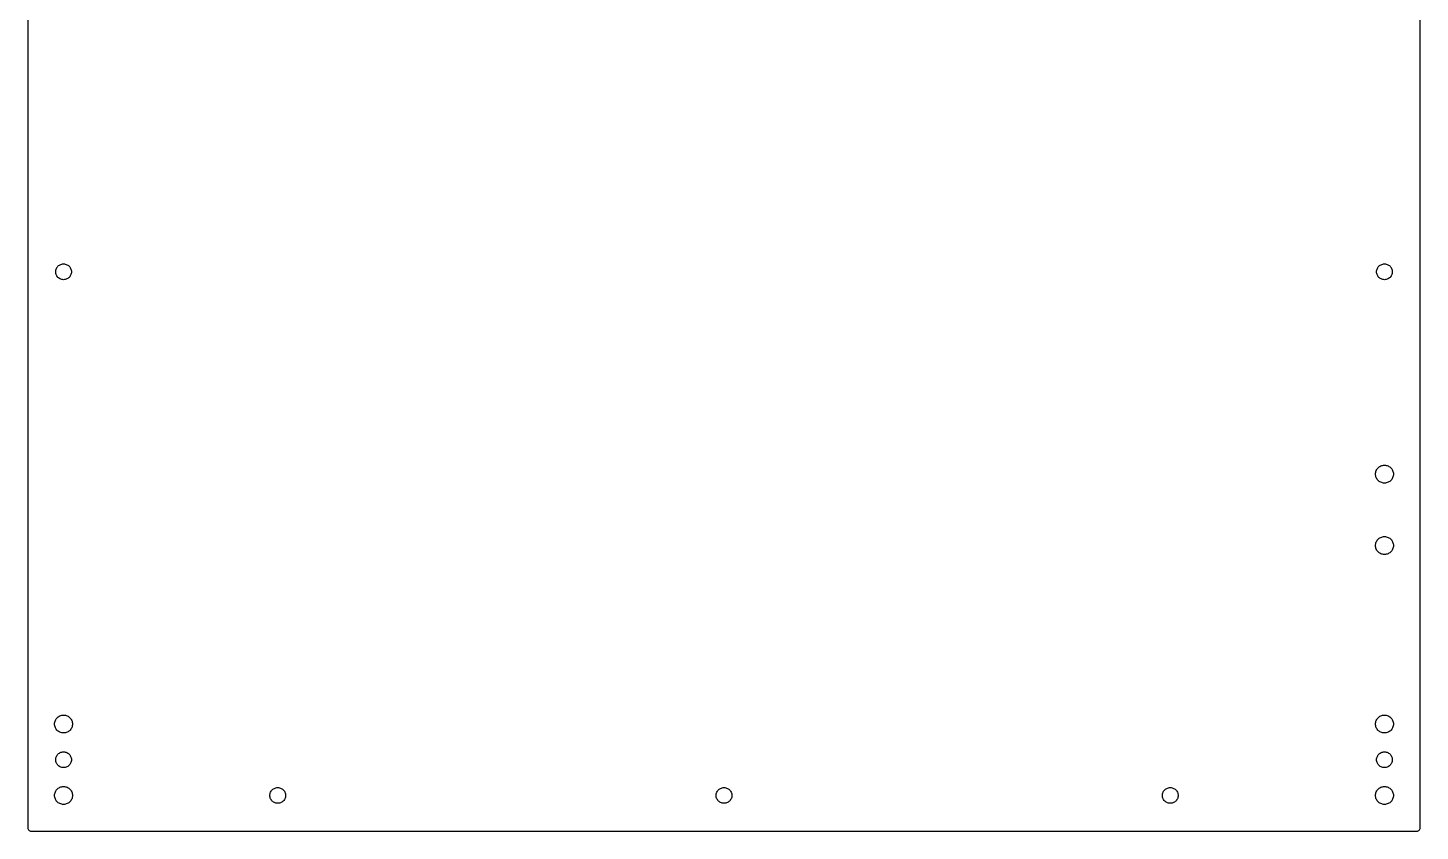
# Model space of a CAD drawing. Header units: metres. Extents: x -195 to 195, y -225 to 225.
# Drawn here: x -195 to 195, y -225 to 0 of the extents above; entities that cross this region are included whole.
import ezdxf

# ---------------------------------------------------------------- set-up
doc = ezdxf.new("R2010")
doc.units = ezdxf.units.M

msp = doc.modelspace()

# ---------------------------------------------------------------- linework, layer by layer
for p, q in [((-195, 224), (-195, -224)), ((195, -224), (195, 224)), ((-185.956, -66.3481), (-185.728, -66.2535)), ((-185.728, -66.2535), (-185.49, -66.1851)), ((-185.49, -66.1851), (-185.247, -66.1437)), ((-185.247, -66.1437), (-185, -66.1299)), ((-185, -66.1299), (-184.753, -66.1437)), ((-184.753, -66.1437), (-184.51, -66.1851)), ((-184.51, -66.1851), (-184.272, -66.2535)), ((-184.272, -66.2535), (-184.044, -66.3481)), ((184.044, -66.3481), (184.272, -66.2535)), ((184.272, -66.2535), (184.51, -66.1851)), ((184.51, -66.1851), (184.753, -66.1437)), ((184.753, -66.1437), (185, -66.1299)), ((185, -66.1299), (185.247, -66.1437)), ((185.247, -66.1437), (185.49, -66.1851)), ((185.49, -66.1851), (185.728, -66.2535)), ((185.728, -66.2535), (185.956, -66.3481)), ((-187.203, -68.3333), (-187.19, -68.0866)), ((-187.19, -68.58), (-187.203, -68.3333)), ((-187.19, -68.0866), (-187.148, -67.843)), ((-187.148, -68.8237), (-187.19, -68.58)), ((-187.148, -67.843), (-187.08, -67.6056)), ((-187.08, -69.0611), (-187.148, -68.8237)), ((-187.08, -67.6056), (-186.985, -67.3773)), ((-186.985, -69.2894), (-187.08, -69.0611)), ((-186.985, -67.3773), (-186.866, -67.161)), ((-186.866, -69.5057), (-186.985, -69.2894)), ((-186.866, -67.161), (-186.723, -66.9595)), ((-186.723, -69.7072), (-186.866, -69.5057)), ((-186.723, -66.9595), (-186.558, -66.7753)), ((-186.558, -69.8914), (-186.723, -69.7072)), ((-186.558, -66.7753), (-186.374, -66.6106)), ((-186.374, -70.0561), (-186.558, -69.8914)), ((-186.374, -66.6106), (-186.172, -66.4676)), ((-186.172, -70.1991), (-186.374, -70.0561)), ((-186.172, -66.4676), (-185.956, -66.3481)), ((-185.956, -70.3186), (-186.172, -70.1991)), ((-184.044, -66.3481), (-183.828, -66.4676)), ((-183.828, -70.1991), (-184.044, -70.3186)), ((-183.828, -66.4676), (-183.626, -66.6106)), ((-183.626, -70.0561), (-183.828, -70.1991)), ((-183.626, -66.6106), (-183.442, -66.7753)), ((-183.442, -69.8914), (-183.626, -70.0561)), ((-183.442, -66.7753), (-183.277, -66.9595)), ((-183.277, -69.7072), (-183.442, -69.8914)), ((-183.277, -66.9595), (-183.134, -67.161)), ((-183.134, -69.5057), (-183.277, -69.7072)), ((-183.134, -67.161), (-183.015, -67.3773)), ((-183.015, -69.2894), (-183.134, -69.5057)), ((-183.015, -67.3773), (-182.92, -67.6056)), ((-182.92, -69.0611), (-183.015, -69.2894)), ((-182.92, -67.6056), (-182.852, -67.843)), ((-182.852, -68.8237), (-182.92, -69.0611)), ((-182.852, -67.843), (-182.81, -68.0866)), ((-182.81, -68.58), (-182.852, -68.8237)), ((-182.81, -68.0866), (-182.797, -68.3333)), ((-182.797, -68.3333), (-182.81, -68.58)), ((182.797, -68.3333), (182.81, -68.0866)), ((182.81, -68.58), (182.797, -68.3333)), ((182.81, -68.0866), (182.852, -67.843)), ((182.852, -68.8237), (182.81, -68.58)), ((182.852, -67.843), (182.92, -67.6056)), ((182.92, -69.0611), (182.852, -68.8237)), ((182.92, -67.6056), (183.015, -67.3773)), ((183.015, -69.2894), (182.92, -69.0611)), ((183.015, -67.3773), (183.134, -67.161)), ((183.134, -69.5057), (183.015, -69.2894)), ((183.134, -67.161), (183.277, -66.9595)), ((183.277, -69.7072), (183.134, -69.5057)), ((183.277, -66.9595), (183.442, -66.7753)), ((183.442, -69.8914), (183.277, -69.7072)), ((183.442, -66.7753), (183.626, -66.6106)), ((183.626, -70.0561), (183.442, -69.8914)), ((183.626, -66.6106), (183.828, -66.4676)), ((183.828, -70.1991), (183.626, -70.0561)), ((183.828, -66.4676), (184.044, -66.3481)), ((184.044, -70.3186), (183.828, -70.1991)), ((185.956, -66.3481), (186.172, -66.4676)), ((186.172, -70.1991), (185.956, -70.3186)), ((186.172, -66.4676), (186.374, -66.6106)), ((186.374, -70.0561), (186.172, -70.1991)), ((186.374, -66.6106), (186.558, -66.7753)), ((186.558, -69.8914), (186.374, -70.0561)), ((186.558, -66.7753), (186.723, -66.9595)), ((186.723, -69.7072), (186.558, -69.8914)), ((186.723, -66.9595), (186.866, -67.161)), ((186.866, -69.5057), (186.723, -69.7072)), ((186.866, -67.161), (186.985, -67.3773)), ((186.985, -69.2894), (186.866, -69.5057)), ((186.985, -67.3773), (187.08, -67.6056)), ((187.08, -69.0611), (186.985, -69.2894)), ((187.08, -67.6056), (187.148, -67.843)), ((187.148, -68.8237), (187.08, -69.0611)), ((187.148, -67.843), (187.19, -68.0866)), ((187.19, -68.58), (187.148, -68.8237)), ((187.19, -68.0866), (187.203, -68.3333)), ((187.203, -68.3333), (187.19, -68.58)), ((-185.728, -70.4132), (-185.956, -70.3186)), ((-185.49, -70.4816), (-185.728, -70.4132)), ((-185.247, -70.5229), (-185.49, -70.4816)), ((-185, -70.5368), (-185.247, -70.5229)), ((-184.753, -70.5229), (-185, -70.5368)), ((-184.51, -70.4816), (-184.753, -70.5229)), ((-184.272, -70.4132), (-184.51, -70.4816)), ((-184.044, -70.3186), (-184.272, -70.4132)), ((184.272, -70.4132), (184.044, -70.3186)), ((184.51, -70.4816), (184.272, -70.4132)), ((184.753, -70.5229), (184.51, -70.4816)), ((185, -70.5368), (184.753, -70.5229)), ((185.247, -70.5229), (185, -70.5368)), ((185.49, -70.4816), (185.247, -70.5229)), ((185.728, -70.4132), (185.49, -70.4816)), ((185.956, -70.3186), (185.728, -70.4132)), ((182.497, -125), (182.51, -124.738)), ((182.51, -124.738), (182.551, -124.48)), ((182.551, -124.48), (182.619, -124.226)), ((182.619, -124.226), (182.713, -123.982)), ((182.713, -123.982), (182.832, -123.748)), ((182.832, -123.748), (182.975, -123.529)), ((182.975, -123.529), (183.14, -123.325)), ((183.14, -123.325), (183.325, -123.14)), ((183.325, -123.14), (183.529, -122.975)), ((183.529, -122.975), (183.748, -122.832)), ((183.748, -122.832), (183.982, -122.713)), ((183.982, -122.713), (184.226, -122.619)), ((184.226, -122.619), (184.48, -122.551)), ((184.48, -122.551), (184.738, -122.51)), ((184.738, -122.51), (185, -122.497)), ((185, -122.497), (185.262, -122.51)), ((185.262, -122.51), (185.52, -122.551)), ((185.52, -122.551), (185.774, -122.619)), ((185.774, -122.619), (186.018, -122.713)), ((186.018, -122.713), (186.252, -122.832)), ((186.252, -122.832), (186.471, -122.975)), ((186.471, -122.975), (186.675, -123.14)), ((186.675, -123.14), (186.86, -123.325)), ((186.86, -123.325), (187.025, -123.529)), ((187.025, -123.529), (187.168, -123.748)), ((187.168, -123.748), (187.287, -123.982)), ((187.287, -123.982), (187.381, -124.226)), ((187.381, -124.226), (187.449, -124.48)), ((187.449, -124.48), (187.49, -124.738)), ((187.49, -124.738), (187.503, -125)), ((182.51, -125.262), (182.497, -125)), ((182.551, -125.52), (182.51, -125.262)), ((182.619, -125.774), (182.551, -125.52)), ((182.713, -126.018), (182.619, -125.774)), ((182.832, -126.252), (182.713, -126.018)), ((182.975, -126.471), (182.832, -126.252)), ((183.14, -126.675), (182.975, -126.471)), ((183.325, -126.86), (183.14, -126.675)), ((183.529, -127.025), (183.325, -126.86)), ((183.748, -127.168), (183.529, -127.025)), ((183.982, -127.287), (183.748, -127.168)), ((184.226, -127.381), (183.982, -127.287)), ((184.48, -127.449), (184.226, -127.381)), ((184.738, -127.49), (184.48, -127.449)), ((185, -127.503), (184.738, -127.49)), ((185.262, -127.49), (185, -127.503)), ((185.52, -127.449), (185.262, -127.49)), ((185.774, -127.381), (185.52, -127.449)), ((186.018, -127.287), (185.774, -127.381)), ((186.252, -127.168), (186.018, -127.287)), ((186.471, -127.025), (186.252, -127.168)), ((186.675, -126.86), (186.471, -127.025)), ((186.86, -126.675), (186.675, -126.86)), ((187.025, -126.471), (186.86, -126.675)), ((187.168, -126.252), (187.025, -126.471)), ((187.287, -126.018), (187.168, -126.252)), ((187.381, -125.774), (187.287, -126.018)), ((187.449, -125.52), (187.381, -125.774)), ((187.49, -125.262), (187.449, -125.52)), ((187.503, -125), (187.49, -125.262)), ((182.551, -144.48), (182.619, -144.226)), ((182.619, -144.226), (182.713, -143.982)), ((182.713, -143.982), (182.832, -143.748)), ((182.832, -143.748), (182.975, -143.529)), ((182.975, -143.529), (183.14, -143.325)), ((183.14, -143.325), (183.325, -143.14)), ((183.325, -143.14), (183.529, -142.975)), ((183.529, -142.975), (183.748, -142.832)), ((183.748, -142.832), (183.982, -142.713)), ((183.982, -142.713), (184.226, -142.619)), ((184.226, -142.619), (184.48, -142.551)), ((184.48, -142.551), (184.738, -142.51)), ((184.738, -142.51), (185, -142.497)), ((185, -142.497), (185.262, -142.51)), ((185.262, -142.51), (185.52, -142.551)), ((185.52, -142.551), (185.774, -142.619)), ((185.774, -142.619), (186.018, -142.713)), ((186.018, -142.713), (186.252, -142.832)), ((186.252, -142.832), (186.471, -142.975)), ((186.471, -142.975), (186.675, -143.14)), ((186.675, -143.14), (186.86, -143.325)), ((186.86, -143.325), (187.025, -143.529)), ((187.025, -143.529), (187.168, -143.748)), ((187.168, -143.748), (187.287, -143.982)), ((187.287, -143.982), (187.381, -144.226)), ((187.381, -144.226), (187.449, -144.48)), ((182.497, -145), (182.51, -144.738)), ((182.51, -145.262), (182.497, -145)), ((182.51, -144.738), (182.551, -144.48)), ((182.551, -145.52), (182.51, -145.262)), ((182.619, -145.774), (182.551, -145.52)), ((182.713, -146.018), (182.619, -145.774)), ((182.832, -146.252), (182.713, -146.018)), ((182.975, -146.471), (182.832, -146.252)), ((183.14, -146.675), (182.975, -146.471)), ((183.325, -146.86), (183.14, -146.675)), ((183.529, -147.025), (183.325, -146.86)), ((183.748, -147.168), (183.529, -147.025)), ((183.982, -147.287), (183.748, -147.168)), ((184.226, -147.381), (183.982, -147.287)), ((184.48, -147.449), (184.226, -147.381)), ((184.738, -147.49), (184.48, -147.449)), ((185, -147.503), (184.738, -147.49)), ((185.262, -147.49), (185, -147.503)), ((185.52, -147.449), (185.262, -147.49)), ((185.774, -147.381), (185.52, -147.449)), ((186.018, -147.287), (185.774, -147.381)), ((186.252, -147.168), (186.018, -147.287)), ((186.471, -147.025), (186.252, -147.168)), ((186.675, -146.86), (186.471, -147.025)), ((186.86, -146.675), (186.675, -146.86)), ((187.025, -146.471), (186.86, -146.675)), ((187.168, -146.252), (187.025, -146.471)), ((187.287, -146.018), (187.168, -146.252)), ((187.381, -145.774), (187.287, -146.018)), ((187.449, -145.52), (187.381, -145.774)), ((187.449, -144.48), (187.49, -144.738)), ((187.49, -145.262), (187.449, -145.52)), ((187.49, -144.738), (187.503, -145)), ((187.503, -145), (187.49, -145.262)), ((-187.503, -195), (-187.49, -194.738)), ((-187.49, -195.262), (-187.503, -195)), ((-187.49, -194.738), (-187.449, -194.48)), ((-187.449, -194.48), (-187.381, -194.226)), ((-187.381, -194.226), (-187.287, -193.982)), ((-187.287, -193.982), (-187.168, -193.748)), ((-187.168, -193.748), (-187.025, -193.529)), ((-187.025, -193.529), (-186.86, -193.325)), ((-186.86, -193.325), (-186.675, -193.14)), ((-186.675, -193.14), (-186.471, -192.975)), ((-186.471, -192.975), (-186.252, -192.832)), ((-186.252, -192.832), (-186.018, -192.713)), ((-186.018, -192.713), (-185.774, -192.619)), ((-185.774, -192.619), (-185.52, -192.551)), ((-185.52, -192.551), (-185.262, -192.51)), ((-185.262, -192.51), (-185, -192.497)), ((-185, -192.497), (-184.738, -192.51)), ((-184.738, -192.51), (-184.48, -192.551)), ((-184.48, -192.551), (-184.226, -192.619)), ((-184.226, -192.619), (-183.982, -192.713)), ((-183.982, -192.713), (-183.748, -192.832)), ((-183.748, -192.832), (-183.529, -192.975)), ((-183.529, -192.975), (-183.325, -193.14)), ((-183.325, -193.14), (-183.14, -193.325)), ((-183.14, -193.325), (-182.975, -193.529)), ((-182.975, -193.529), (-182.832, -193.748)), ((-182.832, -193.748), (-182.713, -193.982)), ((-182.713, -193.982), (-182.619, -194.226)), ((-182.619, -194.226), (-182.551, -194.48)), ((-182.551, -194.48), (-182.51, -194.738)), ((-182.51, -194.738), (-182.497, -195)), ((-182.497, -195), (-182.51, -195.262)), ((182.497, -195), (182.51, -194.738)), ((182.51, -195.262), (182.497, -195)), ((182.51, -194.738), (182.551, -194.48)), ((182.551, -194.48), (182.619, -194.226)), ((182.619, -194.226), (182.713, -193.982)), ((182.713, -193.982), (182.832, -193.748)), ((182.832, -193.748), (182.975, -193.529)), ((182.975, -193.529), (183.14, -193.325)), ((183.14, -193.325), (183.325, -193.14)), ((183.325, -193.14), (183.529, -192.975)), ((183.529, -192.975), (183.748, -192.832)), ((183.748, -192.832), (183.982, -192.713)), ((183.982, -192.713), (184.226, -192.619)), ((184.226, -192.619), (184.48, -192.551)), ((184.48, -192.551), (184.738, -192.51)), ((184.738, -192.51), (185, -192.497)), ((185, -192.497), (185.262, -192.51)), ((185.262, -192.51), (185.52, -192.551)), ((185.52, -192.551), (185.774, -192.619)), ((185.774, -192.619), (186.018, -192.713)), ((186.018, -192.713), (186.252, -192.832)), ((186.252, -192.832), (186.471, -192.975)), ((186.471, -192.975), (186.675, -193.14)), ((186.675, -193.14), (186.86, -193.325)), ((186.86, -193.325), (187.025, -193.529)), ((187.025, -193.529), (187.168, -193.748)), ((187.168, -193.748), (187.287, -193.982)), ((187.287, -193.982), (187.381, -194.226)), ((187.381, -194.226), (187.449, -194.48)), ((187.449, -194.48), (187.49, -194.738)), ((187.49, -194.738), (187.503, -195)), ((187.503, -195), (187.49, -195.262)), ((-187.449, -195.52), (-187.49, -195.262)), ((-187.381, -195.774), (-187.449, -195.52)), ((-187.287, -196.018), (-187.381, -195.774)), ((-187.168, -196.252), (-187.287, -196.018)), ((-187.025, -196.471), (-187.168, -196.252)), ((-186.86, -196.675), (-187.025, -196.471)), ((-186.675, -196.86), (-186.86, -196.675)), ((-186.471, -197.025), (-186.675, -196.86)), ((-186.252, -197.168), (-186.471, -197.025)), ((-186.018, -197.287), (-186.252, -197.168)), ((-185.774, -197.381), (-186.018, -197.287)), ((-185.52, -197.449), (-185.774, -197.381)), ((-185.262, -197.49), (-185.52, -197.449)), ((-185, -197.503), (-185.262, -197.49)), ((-184.738, -197.49), (-185, -197.503)), ((-184.48, -197.449), (-184.738, -197.49)), ((-184.226, -197.381), (-184.48, -197.449)), ((-183.982, -197.287), (-184.226, -197.381)), ((-183.748, -197.168), (-183.982, -197.287)), ((-183.529, -197.025), (-183.748, -197.168)), ((-183.325, -196.86), (-183.529, -197.025)), ((-183.14, -196.675), (-183.325, -196.86)), ((-182.975, -196.471), (-183.14, -196.675)), ((-182.832, -196.252), (-182.975, -196.471)), ((-182.713, -196.018), (-182.832, -196.252)), ((-182.619, -195.774), (-182.713, -196.018)), ((-182.551, -195.52), (-182.619, -195.774)), ((-182.51, -195.262), (-182.551, -195.52)), ((182.551, -195.52), (182.51, -195.262)), ((182.619, -195.774), (182.551, -195.52)), ((182.713, -196.018), (182.619, -195.774)), ((182.832, -196.252), (182.713, -196.018)), ((182.975, -196.471), (182.832, -196.252)), ((183.14, -196.675), (182.975, -196.471)), ((183.325, -196.86), (183.14, -196.675)), ((183.529, -197.025), (183.325, -196.86)), ((183.748, -197.168), (183.529, -197.025)), ((183.982, -197.287), (183.748, -197.168)), ((184.226, -197.381), (183.982, -197.287)), ((184.48, -197.449), (184.226, -197.381)), ((184.738, -197.49), (184.48, -197.449)), ((185, -197.503), (184.738, -197.49)), ((185.262, -197.49), (185, -197.503)), ((185.52, -197.449), (185.262, -197.49)), ((185.774, -197.381), (185.52, -197.449)), ((186.018, -197.287), (185.774, -197.381)), ((186.252, -197.168), (186.018, -197.287)), ((186.471, -197.025), (186.252, -197.168)), ((186.675, -196.86), (186.471, -197.025)), ((186.86, -196.675), (186.675, -196.86)), ((187.025, -196.471), (186.86, -196.675)), ((187.168, -196.252), (187.025, -196.471)), ((187.287, -196.018), (187.168, -196.252)), ((187.381, -195.774), (187.287, -196.018)), ((187.449, -195.52), (187.381, -195.774)), ((187.49, -195.262), (187.449, -195.52)), ((-185.247, -202.81), (-185, -202.797)), ((-185, -202.797), (-184.753, -202.81)), ((184.753, -202.81), (185, -202.797)), ((185, -202.797), (185.247, -202.81)), ((-187.203, -205), (-187.19, -204.753)), ((-187.19, -205.247), (-187.203, -205)), ((-187.19, -204.753), (-187.148, -204.51)), ((-187.148, -205.49), (-187.19, -205.247)), ((-187.148, -204.51), (-187.08, -204.272)), ((-187.08, -205.728), (-187.148, -205.49)), ((-187.08, -204.272), (-186.985, -204.044)), ((-186.985, -205.956), (-187.08, -205.728)), ((-186.985, -204.044), (-186.866, -203.828)), ((-186.866, -206.172), (-186.985, -205.956)), ((-186.866, -203.828), (-186.723, -203.626)), ((-186.723, -206.374), (-186.866, -206.172)), ((-186.723, -203.626), (-186.558, -203.442)), ((-186.558, -206.558), (-186.723, -206.374)), ((-186.558, -203.442), (-186.374, -203.277)), ((-186.374, -206.723), (-186.558, -206.558)), ((-186.374, -203.277), (-186.172, -203.134)), ((-186.172, -203.134), (-185.956, -203.015)), ((-185.956, -203.015), (-185.728, -202.92)), ((-185.728, -202.92), (-185.49, -202.852)), ((-185.49, -202.852), (-185.247, -202.81)), ((-184.753, -202.81), (-184.51, -202.852)), ((-184.51, -202.852), (-184.272, -202.92)), ((-184.272, -202.92), (-184.044, -203.015)), ((-184.044, -203.015), (-183.828, -203.134)), ((-183.828, -203.134), (-183.626, -203.277)), ((-183.626, -203.277), (-183.442, -203.442)), ((-183.442, -206.558), (-183.626, -206.723)), ((-183.442, -203.442), (-183.277, -203.626)), ((-183.277, -206.374), (-183.442, -206.558)), ((-183.277, -203.626), (-183.134, -203.828)), ((-183.134, -206.172), (-183.277, -206.374)), ((-183.134, -203.828), (-183.015, -204.044)), ((-183.015, -205.956), (-183.134, -206.172)), ((-183.015, -204.044), (-182.92, -204.272)), ((-182.92, -205.728), (-183.015, -205.956)), ((-182.92, -204.272), (-182.852, -204.51)), ((-182.852, -205.49), (-182.92, -205.728)), ((-182.852, -204.51), (-182.81, -204.753)), ((-182.81, -205.247), (-182.852, -205.49)), ((-182.81, -204.753), (-182.797, -205)), ((-182.797, -205), (-182.81, -205.247)), ((182.797, -205), (182.81, -204.753)), ((182.81, -205.247), (182.797, -205)), ((182.81, -204.753), (182.852, -204.51)), ((182.852, -205.49), (182.81, -205.247)), ((182.852, -204.51), (182.92, -204.272)), ((182.92, -205.728), (182.852, -205.49)), ((182.92, -204.272), (183.015, -204.044)), ((183.015, -205.956), (182.92, -205.728)), ((183.015, -204.044), (183.134, -203.828)), ((183.134, -206.172), (183.015, -205.956)), ((183.134, -203.828), (183.277, -203.626)), ((183.277, -206.374), (183.134, -206.172)), ((183.277, -203.626), (183.442, -203.442)), ((183.442, -206.558), (183.277, -206.374)), ((183.442, -203.442), (183.626, -203.277)), ((183.626, -206.723), (183.442, -206.558)), ((183.626, -203.277), (183.828, -203.134)), ((183.828, -203.134), (184.044, -203.015)), ((184.044, -203.015), (184.272, -202.92)), ((184.272, -202.92), (184.51, -202.852)), ((184.51, -202.852), (184.753, -202.81)), ((185.247, -202.81), (185.49, -202.852)), ((185.49, -202.852), (185.728, -202.92)), ((185.728, -202.92), (185.956, -203.015)), ((185.956, -203.015), (186.172, -203.134)), ((186.172, -203.134), (186.374, -203.277)), ((186.374, -203.277), (186.558, -203.442)), ((186.558, -206.558), (186.374, -206.723)), ((186.558, -203.442), (186.723, -203.626)), ((186.723, -206.374), (186.558, -206.558)), ((186.723, -203.626), (186.866, -203.828)), ((186.866, -206.172), (186.723, -206.374)), ((186.866, -203.828), (186.985, -204.044)), ((186.985, -205.956), (186.866, -206.172)), ((186.985, -204.044), (187.08, -204.272)), ((187.08, -205.728), (186.985, -205.956)), ((187.08, -204.272), (187.148, -204.51)), ((187.148, -205.49), (187.08, -205.728)), ((187.148, -204.51), (187.19, -204.753)), ((187.19, -205.247), (187.148, -205.49)), ((187.19, -204.753), (187.203, -205)), ((187.203, -205), (187.19, -205.247)), ((-186.172, -206.866), (-186.374, -206.723)), ((-185.956, -206.985), (-186.172, -206.866)), ((-185.728, -207.08), (-185.956, -206.985)), ((-185.49, -207.148), (-185.728, -207.08)), ((-185.247, -207.19), (-185.49, -207.148)), ((-185, -207.203), (-185.247, -207.19)), ((-184.753, -207.19), (-185, -207.203)), ((-184.51, -207.148), (-184.753, -207.19)), ((-184.272, -207.08), (-184.51, -207.148)), ((-184.044, -206.985), (-184.272, -207.08)), ((-183.828, -206.866), (-184.044, -206.985)), ((-183.626, -206.723), (-183.828, -206.866)), ((183.828, -206.866), (183.626, -206.723)), ((184.044, -206.985), (183.828, -206.866)), ((184.272, -207.08), (184.044, -206.985)), ((184.51, -207.148), (184.272, -207.08)), ((184.753, -207.19), (184.51, -207.148)), ((185, -207.203), (184.753, -207.19)), ((185.247, -207.19), (185, -207.203)), ((185.49, -207.148), (185.247, -207.19)), ((185.728, -207.08), (185.49, -207.148)), ((185.956, -206.985), (185.728, -207.08)), ((186.172, -206.866), (185.956, -206.985)), ((186.374, -206.723), (186.172, -206.866)), ((-187.49, -214.738), (-187.449, -214.48)), ((-187.449, -214.48), (-187.381, -214.226)), ((-187.381, -214.226), (-187.287, -213.982)), ((-187.287, -213.982), (-187.168, -213.748)), ((-187.168, -213.748), (-187.025, -213.529)), ((-187.025, -213.529), (-186.86, -213.325)), ((-186.86, -213.325), (-186.675, -213.14)), ((-186.675, -213.14), (-186.471, -212.975)), ((-186.471, -212.975), (-186.252, -212.832)), ((-186.252, -212.832), (-186.018, -212.713)), ((-186.018, -212.713), (-185.774, -212.619)), ((-185.774, -212.619), (-185.52, -212.551)), ((-185.52, -212.551), (-185.262, -212.51)), ((-185.262, -212.51), (-185, -212.497)), ((-185, -212.497), (-184.738, -212.51)), ((-184.738, -212.51), (-184.48, -212.551)), ((-184.48, -212.551), (-184.226, -212.619)), ((-184.226, -212.619), (-183.982, -212.713)), ((-183.982, -212.713), (-183.748, -212.832)), ((-183.748, -212.832), (-183.529, -212.975)), ((-183.529, -212.975), (-183.325, -213.14)), ((-183.325, -213.14), (-183.14, -213.325)), ((-183.14, -213.325), (-182.975, -213.529)), ((-182.975, -213.529), (-182.832, -213.748)), ((-182.832, -213.748), (-182.713, -213.982)), ((-182.713, -213.982), (-182.619, -214.226)), ((-182.619, -214.226), (-182.551, -214.48)), ((-182.551, -214.48), (-182.51, -214.738)), ((-127.148, -214.51), (-127.08, -214.272)), ((-127.08, -214.272), (-126.985, -214.044)), ((-126.985, -214.044), (-126.866, -213.828)), ((-126.866, -213.828), (-126.723, -213.626)), ((-126.723, -213.626), (-126.558, -213.442)), ((-126.558, -213.442), (-126.374, -213.277)), ((-126.374, -213.277), (-126.172, -213.134)), ((-126.172, -213.134), (-125.956, -213.015)), ((-125.956, -213.015), (-125.728, -212.92)), ((-125.728, -212.92), (-125.49, -212.852)), ((-125.49, -212.852), (-125.247, -212.81)), ((-125.247, -212.81), (-125, -212.797)), ((-125, -212.797), (-124.753, -212.81)), ((-124.753, -212.81), (-124.51, -212.852)), ((-124.51, -212.852), (-124.272, -212.92)), ((-124.272, -212.92), (-124.044, -213.015)), ((-124.044, -213.015), (-123.828, -213.134)), ((-123.828, -213.134), (-123.626, -213.277)), ((-123.626, -213.277), (-123.442, -213.442)), ((-123.442, -213.442), (-123.277, -213.626)), ((-123.277, -213.626), (-123.134, -213.828)), ((-123.134, -213.828), (-123.015, -214.044)), ((-123.015, -214.044), (-122.92, -214.272)), ((-122.92, -214.272), (-122.852, -214.51)), ((-2.14822, -214.51), (-2.07982, -214.272)), ((-2.07982, -214.272), (-1.98526, -214.044)), ((-1.98526, -214.044), (-1.86574, -213.828)), ((-1.86574, -213.828), (-1.72275, -213.626)), ((-1.72275, -213.626), (-1.55809, -213.442)), ((-1.55809, -213.442), (-1.37384, -213.277)), ((-1.37384, -213.277), (-1.17232, -213.134)), ((-1.17232, -213.134), (-0.95605, -213.015)), ((-0.95605, -213.015), (-0.72777, -212.92)), ((-0.72777, -212.92), (-0.49033, -212.852)), ((-0.49033, -212.852), (-0.24672, -212.81)), ((-0.24672, -212.81), (0, -212.797)), ((0, -212.797), (0.2467, -212.81)), ((0.2467, -212.81), (0.49031, -212.852)), ((0.49031, -212.852), (0.72775, -212.92)), ((0.72775, -212.92), (0.95604, -213.015)), ((0.95604, -213.015), (1.1723, -213.134)), ((1.1723, -213.134), (1.37383, -213.277)), ((1.37383, -213.277), (1.55807, -213.442)), ((1.55807, -213.442), (1.72273, -213.626)), ((1.72273, -213.626), (1.86572, -213.828)), ((1.86572, -213.828), (1.98524, -214.044)), ((1.98524, -214.044), (2.0798, -214.272)), ((2.0798, -214.272), (2.14821, -214.51)), ((122.852, -214.51), (122.92, -214.272)), ((122.92, -214.272), (123.015, -214.044)), ((123.015, -214.044), (123.134, -213.828)), ((123.134, -213.828), (123.277, -213.626)), ((123.277, -213.626), (123.442, -213.442)), ((123.442, -213.442), (123.626, -213.277)), ((123.626, -213.277), (123.828, -213.134)), ((123.828, -213.134), (124.044, -213.015)), ((124.044, -213.015), (124.272, -212.92)), ((124.272, -212.92), (124.51, -212.852)), ((124.51, -212.852), (124.753, -212.81)), ((124.753, -212.81), (125, -212.797)), ((125, -212.797), (125.247, -212.81)), ((125.247, -212.81), (125.49, -212.852)), ((125.49, -212.852), (125.728, -212.92)), ((125.728, -212.92), (125.956, -213.015)), ((125.956, -213.015), (126.172, -213.134)), ((126.172, -213.134), (126.374, -213.277)), ((126.374, -213.277), (126.558, -213.442)), ((126.558, -213.442), (126.723, -213.626)), ((126.723, -213.626), (126.866, -213.828)), ((126.866, -213.828), (126.985, -214.044)), ((126.985, -214.044), (127.08, -214.272)), ((127.08, -214.272), (127.148, -214.51)), ((182.51, -214.738), (182.551, -214.48)), ((182.551, -214.48), (182.619, -214.226)), ((182.619, -214.226), (182.713, -213.982)), ((182.713, -213.982), (182.832, -213.748)), ((182.832, -213.748), (182.975, -213.529)), ((182.975, -213.529), (183.14, -213.325)), ((183.14, -213.325), (183.325, -213.14)), ((183.325, -213.14), (183.529, -212.975)), ((183.529, -212.975), (183.748, -212.832)), ((183.748, -212.832), (183.982, -212.713)), ((183.982, -212.713), (184.226, -212.619)), ((184.226, -212.619), (184.48, -212.551)), ((184.48, -212.551), (184.738, -212.51)), ((184.738, -212.51), (185, -212.497)), ((185, -212.497), (185.262, -212.51)), ((185.262, -212.51), (185.52, -212.551)), ((185.52, -212.551), (185.774, -212.619)), ((185.774, -212.619), (186.018, -212.713)), ((186.018, -212.713), (186.252, -212.832)), ((186.252, -212.832), (186.471, -212.975)), ((186.471, -212.975), (186.675, -213.14)), ((186.675, -213.14), (186.86, -213.325)), ((186.86, -213.325), (187.025, -213.529)), ((187.025, -213.529), (187.168, -213.748)), ((187.168, -213.748), (187.287, -213.982)), ((187.287, -213.982), (187.381, -214.226)), ((187.381, -214.226), (187.449, -214.48)), ((187.449, -214.48), (187.49, -214.738)), ((-187.503, -215), (-187.49, -214.738)), ((-187.49, -215.262), (-187.503, -215)), ((-187.449, -215.52), (-187.49, -215.262)), ((-187.381, -215.774), (-187.449, -215.52)), ((-187.287, -216.018), (-187.381, -215.774)), ((-187.168, -216.252), (-187.287, -216.018)), ((-187.025, -216.471), (-187.168, -216.252)), ((-186.86, -216.675), (-187.025, -216.471)), ((-186.675, -216.86), (-186.86, -216.675)), ((-186.471, -217.025), (-186.675, -216.86)), ((-186.252, -217.168), (-186.471, -217.025)), ((-186.018, -217.287), (-186.252, -217.168)), ((-185.774, -217.381), (-186.018, -217.287)), ((-185.52, -217.449), (-185.774, -217.381)), ((-185.262, -217.49), (-185.52, -217.449)), ((-185, -217.503), (-185.262, -217.49)), ((-184.738, -217.49), (-185, -217.503)), ((-184.48, -217.449), (-184.738, -217.49)), ((-184.226, -217.381), (-184.48, -217.449)), ((-183.982, -217.287), (-184.226, -217.381)), ((-183.748, -217.168), (-183.982, -217.287)), ((-183.529, -217.025), (-183.748, -217.168)), ((-183.325, -216.86), (-183.529, -217.025)), ((-183.14, -216.675), (-183.325, -216.86)), ((-182.975, -216.471), (-183.14, -216.675)), ((-182.832, -216.252), (-182.975, -216.471)), ((-182.713, -216.018), (-182.832, -216.252)), ((-182.619, -215.774), (-182.713, -216.018)), ((-182.551, -215.52), (-182.619, -215.774)), ((-182.51, -215.262), (-182.551, -215.52)), ((-182.51, -214.738), (-182.497, -215)), ((-182.497, -215), (-182.51, -215.262)), ((-127.203, -215), (-127.19, -214.753)), ((-127.19, -215.247), (-127.203, -215)), ((-127.19, -214.753), (-127.148, -214.51)), ((-127.148, -215.49), (-127.19, -215.247)), ((-127.08, -215.728), (-127.148, -215.49)), ((-126.985, -215.956), (-127.08, -215.728)), ((-126.866, -216.172), (-126.985, -215.956)), ((-126.723, -216.374), (-126.866, -216.172)), ((-126.558, -216.558), (-126.723, -216.374)), ((-126.374, -216.723), (-126.558, -216.558)), ((-126.172, -216.866), (-126.374, -216.723)), ((-125.956, -216.985), (-126.172, -216.866)), ((-125.728, -217.08), (-125.956, -216.985)), ((-125.49, -217.148), (-125.728, -217.08)), ((-125.247, -217.19), (-125.49, -217.148)), ((-125, -217.203), (-125.247, -217.19)), ((-124.753, -217.19), (-125, -217.203)), ((-124.51, -217.148), (-124.753, -217.19)), ((-124.272, -217.08), (-124.51, -217.148)), ((-124.044, -216.985), (-124.272, -217.08)), ((-123.828, -216.866), (-124.044, -216.985)), ((-123.626, -216.723), (-123.828, -216.866)), ((-123.442, -216.558), (-123.626, -216.723)), ((-123.277, -216.374), (-123.442, -216.558)), ((-123.134, -216.172), (-123.277, -216.374)), ((-123.015, -215.956), (-123.134, -216.172)), ((-122.92, -215.728), (-123.015, -215.956)), ((-122.852, -215.49), (-122.92, -215.728)), ((-122.852, -214.51), (-122.81, -214.753)), ((-122.81, -215.247), (-122.852, -215.49)), ((-122.81, -214.753), (-122.797, -215)), ((-122.797, -215), (-122.81, -215.247)), ((-2.20348, -215), (-2.18962, -214.753)), ((-2.18962, -215.247), (-2.20348, -215)), ((-2.18962, -214.753), (-2.14822, -214.51)), ((-2.14822, -215.49), (-2.18962, -215.247)), ((-2.07982, -215.728), (-2.14822, -215.49)), ((-1.98526, -215.956), (-2.07982, -215.728)), ((-1.86574, -216.172), (-1.98526, -215.956)), ((-1.72275, -216.374), (-1.86574, -216.172)), ((-1.55809, -216.558), (-1.72275, -216.374)), ((-1.37384, -216.723), (-1.55809, -216.558)), ((-1.17232, -216.866), (-1.37384, -216.723)), ((-0.95605, -216.985), (-1.17232, -216.866)), ((-0.72777, -217.08), (-0.95605, -216.985)), ((-0.49033, -217.148), (-0.72777, -217.08)), ((-0.24672, -217.19), (-0.49033, -217.148)), ((0, -217.203), (-0.24672, -217.19)), ((0.2467, -217.19), (0, -217.203)), ((0.49031, -217.148), (0.2467, -217.19)), ((0.72775, -217.08), (0.49031, -217.148)), ((0.95604, -216.985), (0.72775, -217.08)), ((1.1723, -216.866), (0.95604, -216.985)), ((1.37383, -216.723), (1.1723, -216.866)), ((1.55807, -216.558), (1.37383, -216.723)), ((1.72273, -216.374), (1.55807, -216.558)), ((1.86572, -216.172), (1.72273, -216.374)), ((1.98524, -215.956), (1.86572, -216.172)), ((2.0798, -215.728), (1.98524, -215.956)), ((2.14821, -215.49), (2.0798, -215.728)), ((2.14821, -214.51), (2.18961, -214.753)), ((2.18961, -215.247), (2.14821, -215.49)), ((2.18961, -214.753), (2.20346, -215)), ((2.20346, -215), (2.18961, -215.247)), ((122.797, -215), (122.81, -214.753)), ((122.81, -215.247), (122.797, -215)), ((122.81, -214.753), (122.852, -214.51)), ((122.852, -215.49), (122.81, -215.247)), ((122.92, -215.728), (122.852, -215.49)), ((123.015, -215.956), (122.92, -215.728)), ((123.134, -216.172), (123.015, -215.956)), ((123.277, -216.374), (123.134, -216.172)), ((123.442, -216.558), (123.277, -216.374)), ((123.626, -216.723), (123.442, -216.558)), ((123.828, -216.866), (123.626, -216.723)), ((124.044, -216.985), (123.828, -216.866)), ((124.272, -217.08), (124.044, -216.985)), ((124.51, -217.148), (124.272, -217.08)), ((124.753, -217.19), (124.51, -217.148)), ((125, -217.203), (124.753, -217.19)), ((125.247, -217.19), (125, -217.203)), ((125.49, -217.148), (125.247, -217.19)), ((125.728, -217.08), (125.49, -217.148)), ((125.956, -216.985), (125.728, -217.08)), ((126.172, -216.866), (125.956, -216.985)), ((126.374, -216.723), (126.172, -216.866)), ((126.558, -216.558), (126.374, -216.723)), ((126.723, -216.374), (126.558, -216.558)), ((126.866, -216.172), (126.723, -216.374)), ((126.985, -215.956), (126.866, -216.172)), ((127.08, -215.728), (126.985, -215.956)), ((127.148, -215.49), (127.08, -215.728)), ((127.148, -214.51), (127.19, -214.753)), ((127.19, -215.247), (127.148, -215.49)), ((127.19, -214.753), (127.203, -215)), ((127.203, -215), (127.19, -215.247)), ((182.497, -215), (182.51, -214.738)), ((182.51, -215.262), (182.497, -215)), ((182.551, -215.52), (182.51, -215.262)), ((182.619, -215.774), (182.551, -215.52)), ((182.713, -216.018), (182.619, -215.774)), ((182.832, -216.252), (182.713, -216.018)), ((182.975, -216.471), (182.832, -216.252)), ((183.14, -216.675), (182.975, -216.471)), ((183.325, -216.86), (183.14, -216.675)), ((183.529, -217.025), (183.325, -216.86)), ((183.748, -217.168), (183.529, -217.025)), ((183.982, -217.287), (183.748, -217.168)), ((184.226, -217.381), (183.982, -217.287)), ((184.48, -217.449), (184.226, -217.381)), ((184.738, -217.49), (184.48, -217.449)), ((185, -217.503), (184.738, -217.49)), ((185.262, -217.49), (185, -217.503)), ((185.52, -217.449), (185.262, -217.49)), ((185.774, -217.381), (185.52, -217.449)), ((186.018, -217.287), (185.774, -217.381)), ((186.252, -217.168), (186.018, -217.287)), ((186.471, -217.025), (186.252, -217.168)), ((186.675, -216.86), (186.471, -217.025)), ((186.86, -216.675), (186.675, -216.86)), ((187.025, -216.471), (186.86, -216.675)), ((187.168, -216.252), (187.025, -216.471)), ((187.287, -216.018), (187.168, -216.252)), ((187.381, -215.774), (187.287, -216.018)), ((187.449, -215.52), (187.381, -215.774)), ((187.49, -215.262), (187.449, -215.52)), ((187.49, -214.738), (187.503, -215)), ((187.503, -215), (187.49, -215.262)), ((-195, -224), (-194.975, -224.223)), ((-194.975, -224.223), (-194.901, -224.434)), ((-194.901, -224.434), (-194.782, -224.623)), ((-194.782, -224.623), (-194.623, -224.782)), ((-194.623, -224.782), (-194.434, -224.901)), ((-194.434, -224.901), (-194.223, -224.975)), ((-194.223, -224.975), (-194, -225)), ((-194, -225), (194, -225)), ((194, -225), (194.223, -224.975)), ((194.223, -224.975), (194.434, -224.901)), ((194.434, -224.901), (194.623, -224.782)), ((194.623, -224.782), (194.782, -224.623)), ((194.782, -224.623), (194.901, -224.434)), ((194.901, -224.434), (194.975, -224.223)), ((194.975, -224.223), (195, -224))]:
    msp.add_line(p, q)

doc.saveas('drawing.dxf')
